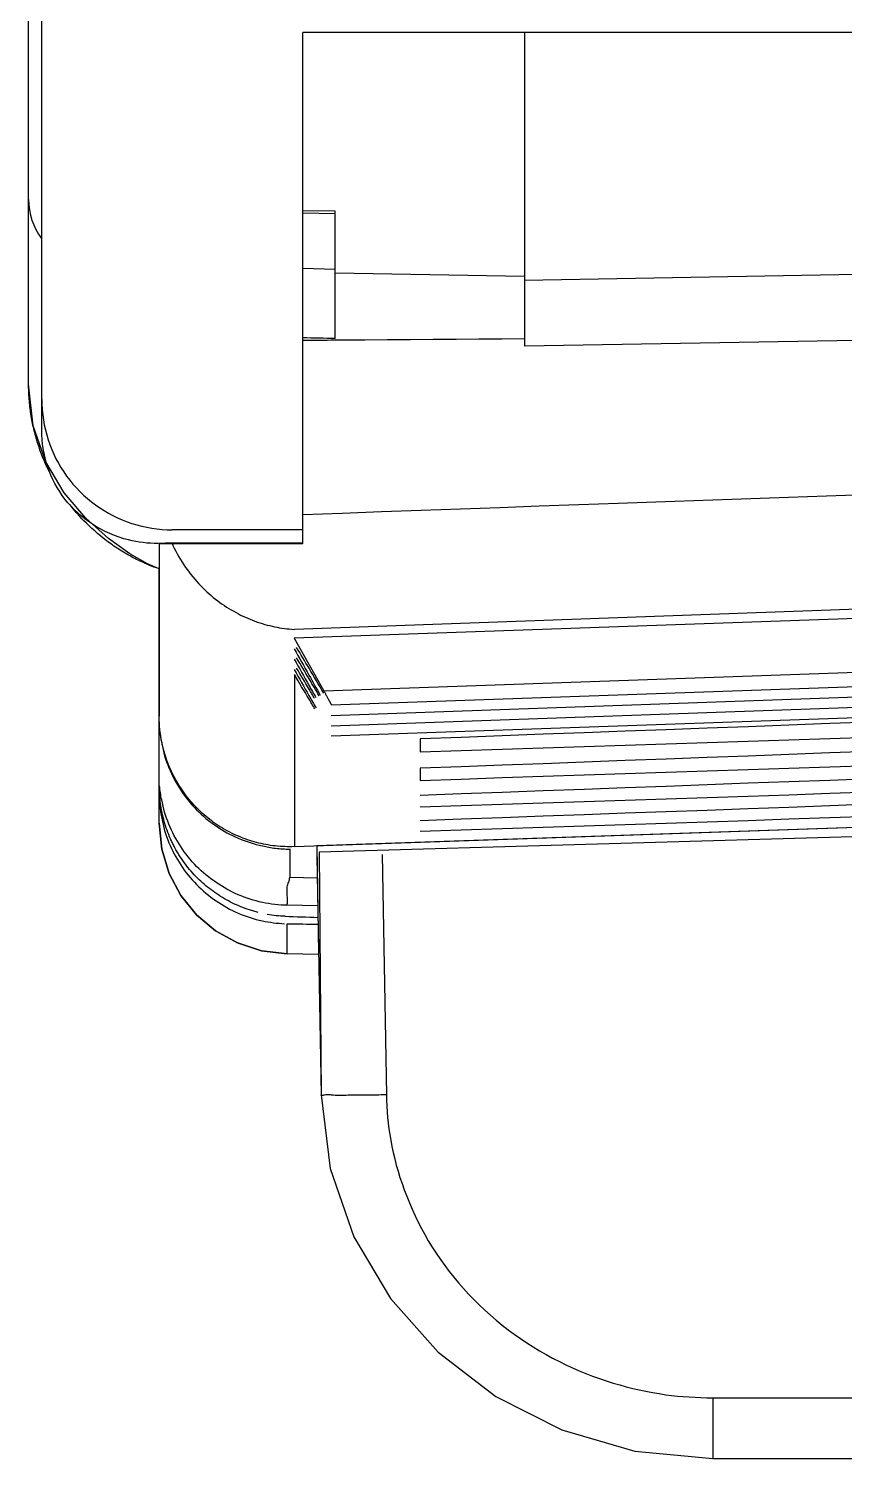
# Model space of a CAD drawing. Header units: metres. Extents: x 0 to 3575, y 0 to 842.
# Drawn here: x 2444.77 to 2458.94, y 497.87 to 522.71 of the extents above; entities that cross this region are included whole.
import ezdxf

# ---------------------------------------------------------------- set-up
doc = ezdxf.new("R2010")
doc.units = ezdxf.units.M
doc.layers.add('SCHEMATICS', color=7, linetype='Continuous')

msp = doc.modelspace()

# ---------------------------------------------------------------- linework, layer by layer
at = {"layer": 'SCHEMATICS', "color": 7}
for p, q in [((2444.995, 515.731), (2444.995, 738.034)), ((2444.766, 516.53), (2444.766, 737.092)), ((2444.766, 516.53), (2444.766, 737.092)), ((2468.352, 522.639), (2449.529, 522.639)), ((2449.529, 513.762), (2449.529, 522.639)), ((2453.384, 522.639), (2453.384, 517.19)), ((2450.094, 519.536), (2449.529, 519.545)), ((2450.094, 519.49), (2449.529, 519.5)), ((2450.094, 517.323), (2450.094, 519.536)), ((2450.094, 518.526), (2449.533, 518.538)), ((2467.784, 518.583), (2453.384, 518.335)), ((2453.384, 518.404), (2450.094, 518.46)), ((2467.784, 517.437), (2453.384, 517.19)), ((2447.262, 513.775), (2447.011, 513.762)), ((2447.028, 513.762), (2449.529, 513.762)), ((2447.034, 513.762), (2447.034, 510.765)), ((2449.529, 514), (2447.262, 514)), ((2447.262, 513.775), (2449.529, 513.775)), ((2447.034, 508.904), (2447.034, 513.321)), ((2468.655, 512.79), (2449.38, 512.116)), ((2449.38, 512.116), (2449.894, 511.202)), ((2449.894, 511.202), (2468.122, 511.842)), ((2450.024, 510.96), (2467.988, 511.585)), ((2449.383, 511.487), (2449.383, 508.495)), ((2450.024, 510.776), (2467.988, 511.406)), ((2450.024, 510.597), (2467.988, 511.225)), ((2450.024, 510.421), (2467.988, 511.047)), ((2451.57, 510.366), (2451.57, 510.142)), ((2451.57, 509.857), (2451.57, 509.646)), ((2449.383, 508.495), (2468.123, 509.14)), ((2467.439, 509.116), (2449.771, 508.508)), ((2467.396, 508.899), (2449.813, 508.401)), ((2449.302, 508.457), (2449.302, 507.962)), ((2449.771, 508.508), (2449.801, 506.647)), ((2449.772, 508.324), (2449.849, 504.183)), ((2449.813, 508.401), (2449.849, 504.183)), ((2450.906, 508.36), (2450.983, 504.183)), ((2449.781, 507.95), (2449.302, 507.962)), ((2449.79, 507.468), (2449.261, 507.476)), ((2449.261, 506.635), (2449.261, 507.157)), ((2449.804, 506.621), (2449.261, 506.635)), ((2449.804, 506.621), (2449.261, 506.635)), ((2449.801, 506.647), (2449.804, 506.621)), ((2456.652, 498.92), (2460.552, 498.92)), ((2456.652, 498.92), (2456.652, 497.866)), ((2456.652, 497.866), (2460.552, 497.866)), ((2456.652, 497.866), (2460.552, 497.866))]:
    msp.add_line(p, q, dxfattribs=at)
for points in [[(2444.766, 519.738), (2444.77, 519.648), (2444.781, 519.558), (2444.799, 519.47), (2444.824, 519.383), (2444.856, 519.298), (2444.894, 519.216), (2444.94, 519.138), (2444.992, 519.063)], [(2450.094, 517.323), (2450.024, 517.325), (2449.954, 517.326), (2449.883, 517.328), (2449.813, 517.329), (2449.742, 517.331), (2449.671, 517.332), (2449.6, 517.334), (2449.529, 517.335)], [(2450.094, 517.294), (2450.024, 517.293), (2449.954, 517.291), (2449.883, 517.29), (2449.813, 517.29), (2449.742, 517.289), (2449.671, 517.288), (2449.6, 517.288), (2449.529, 517.288)], [(2450.208, 517.294), (2450.195, 517.294), (2450.181, 517.294), (2450.167, 517.294), (2450.153, 517.294), (2450.139, 517.294), (2450.124, 517.294), (2450.109, 517.294), (2450.094, 517.294)], [(2453.384, 517.316), (2452.987, 517.314), (2452.59, 517.312), (2452.193, 517.309), (2451.796, 517.307), (2451.399, 517.304), (2451.002, 517.3), (2450.605, 517.297), (2450.208, 517.294)], [(2447.034, 513.321), (2446.831, 513.408), (2446.524, 513.584), (2446.153, 513.848), (2445.759, 514.201), (2445.383, 514.645), (2445.065, 515.181), (2444.846, 515.809), (2444.766, 516.53)], [(2444.777, 516.268), (2444.775, 516.301), (2444.773, 516.334), (2444.771, 516.366), (2444.769, 516.399), (2444.768, 516.432), (2444.767, 516.465), (2444.766, 516.498), (2444.766, 516.53)], [(2444.806, 516.011), (2444.801, 516.042), (2444.797, 516.074), (2444.793, 516.105), (2444.79, 516.137), (2444.786, 516.17), (2444.783, 516.202), (2444.78, 516.235), (2444.777, 516.268)], [(2444.995, 516.266), (2444.997, 516.177), (2445.002, 516.088), (2445.011, 516), (2445.023, 515.912), (2445.039, 515.824), (2445.058, 515.737), (2445.081, 515.651), (2445.107, 515.565)], [(2444.856, 515.753), (2444.849, 515.784), (2444.842, 515.815), (2444.836, 515.847), (2444.83, 515.879), (2444.823, 515.911), (2444.818, 515.944), (2444.812, 515.977), (2444.806, 516.011)], [(2444.927, 515.499), (2444.917, 515.531), (2444.908, 515.562), (2444.898, 515.594), (2444.889, 515.626), (2444.881, 515.657), (2444.872, 515.689), (2444.864, 515.721), (2444.856, 515.753)], [(2445.124, 515.013), (2445.095, 515.072), (2445.068, 515.132), (2445.041, 515.192), (2445.016, 515.253), (2444.992, 515.313), (2444.969, 515.375), (2444.948, 515.437), (2444.927, 515.499)], [(2445.097, 515.099), (2445.073, 515.175), (2445.052, 515.253), (2445.035, 515.332), (2445.021, 515.411), (2445.009, 515.491), (2445.001, 515.571), (2444.997, 515.651), (2444.995, 515.731)], [(2445.107, 515.565), (2445.135, 515.481), (2445.167, 515.398), (2445.202, 515.316), (2445.241, 515.236), (2445.283, 515.158), (2445.328, 515.081), (2445.376, 515.007), (2445.427, 514.934)], [(2445.398, 514.534), (2445.351, 514.598), (2445.306, 514.665), (2445.264, 514.733), (2445.224, 514.803), (2445.188, 514.875), (2445.154, 514.948), (2445.124, 515.023), (2445.097, 515.099)], [(2445.427, 514.934), (2445.48, 514.863), (2445.537, 514.794), (2445.596, 514.728), (2445.658, 514.664), (2445.722, 514.602), (2445.789, 514.543), (2445.858, 514.487), (2445.928, 514.433)], [(2445.874, 514.097), (2445.808, 514.142), (2445.743, 514.191), (2445.68, 514.242), (2445.619, 514.296), (2445.56, 514.352), (2445.503, 514.41), (2445.449, 514.471), (2445.398, 514.534)], [(2462.905, 514.738), (2461.918, 514.703), (2460.931, 514.667), (2459.944, 514.632), (2458.957, 514.597), (2457.969, 514.563), (2456.982, 514.528), (2455.995, 514.493), (2455.008, 514.459)], [(2445.725, 514.159), (2445.693, 514.193), (2445.662, 514.227), (2445.631, 514.262), (2445.601, 514.297), (2445.571, 514.332), (2445.541, 514.367), (2445.512, 514.403), (2445.483, 514.438)], [(2445.928, 514.433), (2446.002, 514.382), (2446.077, 514.334), (2446.154, 514.289), (2446.232, 514.247), (2446.312, 514.208), (2446.394, 514.173), (2446.477, 514.14), (2446.562, 514.111)], [(2455.008, 514.459), (2454.324, 514.434), (2453.639, 514.409), (2452.954, 514.385), (2452.269, 514.36), (2451.584, 514.335), (2450.899, 514.31), (2450.214, 514.286), (2449.529, 514.261)], [(2446.116, 513.813), (2446.064, 513.854), (2446.014, 513.896), (2445.963, 513.937), (2445.914, 513.98), (2445.866, 514.023), (2445.818, 514.067), (2445.771, 514.113), (2445.725, 514.159)], [(2446.504, 513.824), (2446.421, 513.846), (2446.338, 513.872), (2446.257, 513.902), (2446.177, 513.934), (2446.099, 513.97), (2446.022, 514.009), (2445.947, 514.052), (2445.874, 514.097)], [(2446.562, 514.111), (2446.647, 514.085), (2446.733, 514.063), (2446.82, 514.044), (2446.908, 514.028), (2446.996, 514.016), (2447.085, 514.007), (2447.173, 514.002), (2447.262, 514)], [(2446.331, 513.664), (2446.304, 513.681), (2446.276, 513.699), (2446.249, 513.718), (2446.222, 513.737), (2446.195, 513.756), (2446.169, 513.775), (2446.142, 513.794), (2446.116, 513.813)], [(2447.011, 513.762), (2446.948, 513.763), (2446.884, 513.766), (2446.821, 513.771), (2446.757, 513.778), (2446.693, 513.786), (2446.63, 513.797), (2446.567, 513.81), (2446.504, 513.824)], [(2447.26, 513.762), (2447.262, 513.758), (2447.264, 513.753), (2447.265, 513.749), (2447.267, 513.746), (2447.269, 513.742), (2447.27, 513.738), (2447.272, 513.734), (2447.274, 513.73)], [(2446.556, 513.531), (2446.528, 513.547), (2446.499, 513.562), (2446.471, 513.578), (2446.443, 513.594), (2446.415, 513.611), (2446.387, 513.628), (2446.359, 513.646), (2446.331, 513.664)], [(2446.791, 513.416), (2446.761, 513.43), (2446.731, 513.443), (2446.702, 513.457), (2446.672, 513.471), (2446.643, 513.485), (2446.614, 513.5), (2446.585, 513.515), (2446.556, 513.531)], [(2447.274, 513.73), (2447.298, 513.68), (2447.323, 513.63), (2447.35, 513.582), (2447.377, 513.533), (2447.405, 513.486), (2447.434, 513.439), (2447.463, 513.393), (2447.494, 513.347)], [(2447.034, 513.321), (2447.004, 513.332), (2446.973, 513.343), (2446.943, 513.354), (2446.913, 513.365), (2446.882, 513.377), (2446.852, 513.39), (2446.821, 513.402), (2446.791, 513.416)], [(2447.494, 513.347), (2447.524, 513.304), (2447.555, 513.262), (2447.587, 513.221), (2447.619, 513.181), (2447.653, 513.141), (2447.687, 513.102), (2447.723, 513.064), (2447.759, 513.026)], [(2447.759, 513.026), (2447.793, 512.992), (2447.827, 512.958), (2447.863, 512.924), (2447.9, 512.891), (2447.937, 512.859), (2447.975, 512.827), (2448.013, 512.796), (2448.052, 512.765)], [(2448.052, 512.765), (2448.09, 512.737), (2448.129, 512.71), (2448.168, 512.684), (2448.207, 512.658), (2448.247, 512.633), (2448.288, 512.609), (2448.329, 512.585), (2448.37, 512.561)], [(2448.37, 512.561), (2448.41, 512.54), (2448.45, 512.519), (2448.491, 512.5), (2448.532, 512.481), (2448.573, 512.463), (2448.615, 512.445), (2448.657, 512.429), (2448.699, 512.413)], [(2462.23, 512.728), (2461.427, 512.699), (2460.625, 512.67), (2459.822, 512.642), (2459.019, 512.613), (2458.215, 512.584), (2457.412, 512.555), (2456.608, 512.526), (2455.804, 512.497)], [(2448.699, 512.413), (2448.741, 512.398), (2448.784, 512.383), (2448.826, 512.37), (2448.869, 512.357), (2448.912, 512.345), (2448.955, 512.335), (2448.998, 512.324), (2449.041, 512.315)], [(2449.041, 512.315), (2449.083, 512.307), (2449.125, 512.299), (2449.167, 512.292), (2449.21, 512.286), (2449.253, 512.281), (2449.296, 512.277), (2449.34, 512.273), (2449.383, 512.271)], [(2455.804, 512.497), (2455.002, 512.469), (2454.2, 512.44), (2453.397, 512.412), (2452.594, 512.384), (2451.791, 512.356), (2450.989, 512.328), (2450.186, 512.299), (2449.383, 512.271)], [(2449.38, 511.933), (2449.412, 511.875), (2449.444, 511.818), (2449.476, 511.761), (2449.508, 511.704), (2449.541, 511.647), (2449.573, 511.59), (2449.604, 511.533), (2449.636, 511.476)], [(2449.639, 511.595), (2449.612, 511.64), (2449.584, 511.685), (2449.557, 511.73), (2449.53, 511.775), (2449.503, 511.82), (2449.476, 511.866), (2449.449, 511.911), (2449.422, 511.957)], [(2449.639, 511.413), (2449.612, 511.459), (2449.584, 511.504), (2449.557, 511.549), (2449.53, 511.595), (2449.503, 511.64), (2449.476, 511.685), (2449.449, 511.731), (2449.422, 511.776)], [(2449.38, 511.753), (2449.412, 511.696), (2449.444, 511.639), (2449.476, 511.583), (2449.508, 511.526), (2449.541, 511.469), (2449.573, 511.413), (2449.604, 511.356), (2449.636, 511.299)], [(2449.38, 511.575), (2449.412, 511.517), (2449.444, 511.46), (2449.476, 511.403), (2449.508, 511.346), (2449.541, 511.29), (2449.573, 511.233), (2449.604, 511.177), (2449.636, 511.12)], [(2449.639, 511.232), (2449.612, 511.278), (2449.584, 511.324), (2449.557, 511.37), (2449.529, 511.416), (2449.502, 511.462), (2449.475, 511.507), (2449.449, 511.553), (2449.422, 511.599)], [(2449.894, 511.163), (2449.862, 511.217), (2449.83, 511.271), (2449.798, 511.325), (2449.766, 511.379), (2449.734, 511.433), (2449.702, 511.487), (2449.671, 511.541), (2449.639, 511.595)], [(2449.639, 511.059), (2449.607, 511.112), (2449.574, 511.166), (2449.542, 511.219), (2449.51, 511.272), (2449.479, 511.326), (2449.447, 511.379), (2449.415, 511.433), (2449.383, 511.487)], [(2449.636, 511.476), (2449.661, 511.432), (2449.685, 511.388), (2449.71, 511.345), (2449.735, 511.301), (2449.759, 511.258), (2449.784, 511.215), (2449.809, 511.171), (2449.833, 511.128)], [(2449.636, 511.299), (2449.651, 511.272), (2449.666, 511.245), (2449.681, 511.218), (2449.696, 511.191), (2449.712, 511.164), (2449.727, 511.138), (2449.742, 511.111), (2449.758, 511.085)], [(2449.815, 511.116), (2449.794, 511.153), (2449.772, 511.19), (2449.75, 511.227), (2449.728, 511.264), (2449.706, 511.301), (2449.683, 511.338), (2449.661, 511.376), (2449.639, 511.413)], [(2449.636, 511.12), (2449.652, 511.093), (2449.668, 511.066), (2449.683, 511.039), (2449.698, 511.012), (2449.713, 510.985), (2449.729, 510.959), (2449.744, 510.932), (2449.76, 510.906)], [(2449.736, 511.07), (2449.724, 511.09), (2449.712, 511.111), (2449.7, 511.131), (2449.688, 511.152), (2449.676, 511.172), (2449.664, 511.192), (2449.651, 511.212), (2449.639, 511.232)], [(2449.739, 510.889), (2449.726, 510.91), (2449.714, 510.931), (2449.701, 510.952), (2449.689, 510.974), (2449.676, 510.995), (2449.664, 511.016), (2449.651, 511.038), (2449.639, 511.059)], [(2449.894, 511.202), (2449.899, 511.192), (2449.905, 511.183), (2449.91, 511.173), (2449.916, 511.163), (2449.922, 511.154), (2449.927, 511.144), (2449.932, 511.134), (2449.937, 511.124)], [(2449.937, 511.124), (2449.942, 511.115), (2449.947, 511.107), (2449.951, 511.098), (2449.956, 511.09), (2449.96, 511.082), (2449.965, 511.074), (2449.969, 511.066), (2449.973, 511.059)], [(2449.973, 511.059), (2449.977, 511.052), (2449.981, 511.044), (2449.985, 511.037), (2449.988, 511.03), (2449.992, 511.023), (2449.995, 511.016), (2449.999, 511.01), (2450.002, 511.004)], [(2450.002, 511.004), (2450.004, 511.001), (2450.005, 510.997), (2450.007, 510.994), (2450.009, 510.99), (2450.011, 510.987), (2450.013, 510.982), (2450.016, 510.978), (2450.018, 510.973)], [(2450.018, 510.973), (2450.02, 510.97), (2450.021, 510.968), (2450.023, 510.966), (2450.024, 510.964), (2450.025, 510.962), (2450.025, 510.961), (2450.025, 510.96), (2450.024, 510.96)], [(2462.963, 510.792), (2462.25, 510.766), (2461.538, 510.739), (2460.826, 510.713), (2460.113, 510.686), (2459.401, 510.66), (2458.689, 510.633), (2457.977, 510.606), (2457.265, 510.579)], [(2447.058, 510.433), (2447.053, 510.469), (2447.049, 510.506), (2447.045, 510.542), (2447.042, 510.579), (2447.04, 510.616), (2447.038, 510.652), (2447.037, 510.689), (2447.036, 510.726)], [(2457.265, 510.579), (2456.554, 510.553), (2455.842, 510.527), (2455.13, 510.501), (2454.418, 510.474), (2453.706, 510.447), (2452.994, 510.42), (2452.282, 510.393), (2451.57, 510.366)], [(2447.045, 510.504), (2447.048, 510.477), (2447.052, 510.45), (2447.055, 510.423), (2447.059, 510.395), (2447.064, 510.368), (2447.069, 510.342), (2447.074, 510.315), (2447.079, 510.289)], [(2447.088, 510.272), (2447.084, 510.291), (2447.08, 510.311), (2447.076, 510.331), (2447.072, 510.352), (2447.068, 510.372), (2447.065, 510.393), (2447.061, 510.413), (2447.058, 510.433)], [(2447.079, 510.289), (2447.09, 510.234), (2447.102, 510.18), (2447.115, 510.127), (2447.13, 510.074), (2447.146, 510.022), (2447.164, 509.97), (2447.183, 509.918), (2447.203, 509.867)], [(2451.57, 510.142), (2452.282, 510.165), (2452.994, 510.189), (2453.706, 510.212), (2454.418, 510.235), (2455.13, 510.258), (2455.842, 510.281), (2456.554, 510.304), (2457.265, 510.327)], [(2457.265, 510.327), (2457.977, 510.35), (2458.689, 510.374), (2459.401, 510.397), (2460.113, 510.42), (2460.826, 510.444), (2461.538, 510.467), (2462.25, 510.491), (2462.963, 510.515)], [(2462.963, 510.282), (2462.25, 510.255), (2461.538, 510.229), (2460.826, 510.202), (2460.113, 510.176), (2459.401, 510.149), (2458.689, 510.123), (2457.977, 510.096), (2457.265, 510.07)], [(2447.132, 510.108), (2447.126, 510.129), (2447.119, 510.149), (2447.114, 510.17), (2447.108, 510.191), (2447.103, 510.211), (2447.098, 510.231), (2447.093, 510.252), (2447.088, 510.272)], [(2447.25, 509.803), (2447.232, 509.84), (2447.215, 509.877), (2447.199, 509.915), (2447.184, 509.953), (2447.169, 509.991), (2447.156, 510.03), (2447.143, 510.069), (2447.132, 510.108)], [(2457.265, 510.07), (2456.554, 510.043), (2455.842, 510.017), (2455.13, 509.99), (2454.418, 509.964), (2453.706, 509.937), (2452.994, 509.911), (2452.282, 509.884), (2451.57, 509.857)], [(2447.203, 509.867), (2447.225, 509.816), (2447.248, 509.766), (2447.272, 509.716), (2447.297, 509.666), (2447.324, 509.617), (2447.351, 509.57), (2447.38, 509.523), (2447.41, 509.477)], [(2447.411, 509.515), (2447.388, 509.549), (2447.366, 509.584), (2447.345, 509.619), (2447.324, 509.655), (2447.304, 509.691), (2447.285, 509.728), (2447.267, 509.765), (2447.25, 509.803)], [(2451.57, 509.646), (2452.282, 509.67), (2452.994, 509.694), (2453.706, 509.717), (2454.418, 509.741), (2455.13, 509.764), (2455.842, 509.788), (2456.554, 509.811), (2457.265, 509.835)], [(2457.265, 509.835), (2457.977, 509.859), (2458.689, 509.883), (2459.401, 509.907), (2460.113, 509.93), (2460.826, 509.954), (2461.538, 509.977), (2462.25, 510.001), (2462.963, 510.024)], [(2462.963, 509.806), (2462.25, 509.78), (2461.538, 509.753), (2460.826, 509.727), (2460.113, 509.7), (2459.401, 509.674), (2458.689, 509.647), (2457.977, 509.621), (2457.265, 509.596)], [(2447.079, 509.308), (2447.072, 509.338), (2447.066, 509.369), (2447.061, 509.4), (2447.057, 509.431), (2447.053, 509.462), (2447.049, 509.493), (2447.046, 509.524), (2447.043, 509.554)], [(2457.265, 509.596), (2456.554, 509.57), (2455.842, 509.543), (2455.13, 509.516), (2454.418, 509.49), (2453.706, 509.463), (2452.994, 509.437), (2452.282, 509.412), (2451.57, 509.386)], [(2457.265, 509.375), (2457.977, 509.398), (2458.689, 509.422), (2459.401, 509.445), (2460.113, 509.469), (2460.826, 509.492), (2461.538, 509.516), (2462.25, 509.541), (2462.963, 509.565)], [(2447.034, 509.425), (2447.034, 509.398), (2447.035, 509.37), (2447.036, 509.342), (2447.037, 509.314), (2447.039, 509.286), (2447.041, 509.258), (2447.043, 509.231), (2447.045, 509.203)], [(2447.055, 509.243), (2447.053, 509.262), (2447.052, 509.281), (2447.05, 509.3), (2447.048, 509.319), (2447.046, 509.339), (2447.044, 509.359), (2447.042, 509.378), (2447.04, 509.398)], [(2447.203, 508.884), (2447.183, 508.936), (2447.164, 508.988), (2447.146, 509.041), (2447.13, 509.093), (2447.115, 509.147), (2447.102, 509.2), (2447.09, 509.254), (2447.079, 509.308)], [(2447.41, 509.477), (2447.44, 509.432), (2447.471, 509.387), (2447.504, 509.343), (2447.538, 509.3), (2447.573, 509.258), (2447.609, 509.217), (2447.646, 509.176), (2447.683, 509.137)], [(2447.612, 509.249), (2447.585, 509.28), (2447.558, 509.312), (2447.532, 509.345), (2447.506, 509.378), (2447.481, 509.412), (2447.457, 509.446), (2447.434, 509.48), (2447.411, 509.515)], [(2451.57, 509.188), (2452.282, 509.212), (2452.994, 509.235), (2453.706, 509.259), (2454.418, 509.282), (2455.13, 509.305), (2455.842, 509.328), (2456.554, 509.352), (2457.265, 509.375)], [(2462.963, 509.362), (2462.25, 509.336), (2461.538, 509.31), (2460.826, 509.283), (2460.113, 509.257), (2459.401, 509.231), (2458.689, 509.204), (2457.977, 509.178), (2457.265, 509.151)], [(2447.045, 509.203), (2447.048, 509.176), (2447.052, 509.15), (2447.055, 509.123), (2447.059, 509.096), (2447.064, 509.069), (2447.069, 509.043), (2447.074, 509.016), (2447.079, 508.99)], [(2447.124, 508.93), (2447.113, 508.969), (2447.102, 509.007), (2447.093, 509.046), (2447.084, 509.085), (2447.075, 509.125), (2447.068, 509.164), (2447.061, 509.203), (2447.055, 509.243)], [(2447.85, 509.02), (2447.818, 509.047), (2447.787, 509.074), (2447.757, 509.102), (2447.727, 509.13), (2447.698, 509.158), (2447.669, 509.188), (2447.64, 509.218), (2447.612, 509.249)], [(2447.683, 509.137), (2447.723, 509.098), (2447.763, 509.06), (2447.805, 509.023), (2447.847, 508.987), (2447.89, 508.952), (2447.934, 508.918), (2447.978, 508.886), (2448.023, 508.855)], [(2457.265, 509.151), (2456.554, 509.126), (2455.842, 509.1), (2455.13, 509.075), (2454.418, 509.049), (2453.706, 509.023), (2452.994, 508.997), (2452.282, 508.971), (2451.57, 508.944)], [(2457.265, 508.952), (2457.977, 508.976), (2458.689, 509), (2459.401, 509.024), (2460.113, 509.048), (2460.826, 509.072), (2461.538, 509.096), (2462.25, 509.12), (2462.963, 509.143)], [(2449.261, 506.635), (2448.811, 506.687), (2448.393, 506.822), (2448.014, 507.034), (2447.685, 507.311), (2447.413, 507.646), (2447.209, 508.029), (2447.079, 508.451), (2447.034, 508.904)], [(2447.034, 508.904), (2447.079, 508.451), (2447.209, 508.029), (2447.413, 507.646), (2447.685, 507.311), (2448.014, 507.034), (2448.393, 506.822), (2448.811, 506.687), (2449.261, 506.635)], [(2447.079, 508.99), (2447.09, 508.935), (2447.102, 508.881), (2447.115, 508.827), (2447.13, 508.774), (2447.146, 508.721), (2447.164, 508.669), (2447.183, 508.616), (2447.203, 508.564)], [(2447.231, 508.632), (2447.215, 508.668), (2447.2, 508.705), (2447.185, 508.742), (2447.172, 508.78), (2447.159, 508.817), (2447.146, 508.854), (2447.135, 508.892), (2447.124, 508.93)], [(2447.41, 508.496), (2447.38, 508.542), (2447.351, 508.59), (2447.324, 508.637), (2447.297, 508.686), (2447.272, 508.735), (2447.248, 508.784), (2447.225, 508.834), (2447.203, 508.884)], [(2448.119, 508.826), (2448.084, 508.848), (2448.049, 508.87), (2448.014, 508.894), (2447.98, 508.917), (2447.947, 508.942), (2447.914, 508.967), (2447.882, 508.993), (2447.85, 509.02)], [(2448.023, 508.855), (2448.069, 508.823), (2448.115, 508.793), (2448.162, 508.764), (2448.209, 508.737), (2448.258, 508.711), (2448.307, 508.687), (2448.357, 508.664), (2448.407, 508.643)], [(2448.414, 508.675), (2448.376, 508.691), (2448.338, 508.708), (2448.301, 508.726), (2448.264, 508.745), (2448.227, 508.764), (2448.191, 508.784), (2448.155, 508.805), (2448.119, 508.826)], [(2451.57, 508.763), (2452.282, 508.786), (2452.994, 508.809), (2453.706, 508.833), (2454.418, 508.857), (2455.13, 508.881), (2455.842, 508.905), (2456.554, 508.928), (2457.265, 508.952)], [(2447.203, 508.564), (2447.225, 508.514), (2447.248, 508.465), (2447.272, 508.416), (2447.297, 508.367), (2447.324, 508.318), (2447.351, 508.271), (2447.38, 508.224), (2447.41, 508.177)], [(2447.3, 508.49), (2447.291, 508.507), (2447.281, 508.524), (2447.272, 508.542), (2447.264, 508.56), (2447.255, 508.579), (2447.247, 508.597), (2447.239, 508.614), (2447.231, 508.632)], [(2448.407, 508.643), (2448.458, 508.622), (2448.51, 508.602), (2448.562, 508.584), (2448.614, 508.566), (2448.666, 508.549), (2448.719, 508.534), (2448.773, 508.52), (2448.827, 508.508)], [(2448.727, 508.569), (2448.687, 508.579), (2448.647, 508.59), (2448.608, 508.602), (2448.568, 508.615), (2448.529, 508.629), (2448.491, 508.644), (2448.452, 508.659), (2448.414, 508.675)], [(2449.052, 508.507), (2449.011, 508.512), (2448.969, 508.518), (2448.928, 508.524), (2448.887, 508.532), (2448.847, 508.54), (2448.807, 508.548), (2448.767, 508.558), (2448.727, 508.569)], [(2447.379, 508.353), (2447.368, 508.37), (2447.357, 508.386), (2447.347, 508.403), (2447.337, 508.42), (2447.327, 508.437), (2447.318, 508.454), (2447.309, 508.472), (2447.3, 508.49)], [(2447.564, 508.097), (2447.539, 508.127), (2447.514, 508.158), (2447.49, 508.19), (2447.466, 508.222), (2447.443, 508.254), (2447.421, 508.287), (2447.4, 508.32), (2447.379, 508.353)], [(2447.683, 508.152), (2447.646, 508.192), (2447.609, 508.234), (2447.573, 508.276), (2447.538, 508.319), (2447.504, 508.362), (2447.471, 508.406), (2447.44, 508.451), (2447.41, 508.496)], [(2448.827, 508.508), (2448.856, 508.502), (2448.885, 508.495), (2448.913, 508.49), (2448.942, 508.485), (2448.97, 508.48), (2448.999, 508.475), (2449.027, 508.471), (2449.055, 508.467)], [(2449.383, 508.495), (2449.341, 508.494), (2449.299, 508.493), (2449.258, 508.494), (2449.216, 508.495), (2449.175, 508.497), (2449.134, 508.499), (2449.093, 508.503), (2449.052, 508.507)], [(2449.055, 508.467), (2449.086, 508.464), (2449.117, 508.461), (2449.148, 508.459), (2449.179, 508.457), (2449.21, 508.455), (2449.24, 508.453), (2449.271, 508.453), (2449.302, 508.452)], [(2447.41, 508.177), (2447.44, 508.131), (2447.471, 508.086), (2447.504, 508.042), (2447.538, 507.999), (2447.573, 507.957), (2447.609, 507.916), (2447.646, 507.876), (2447.683, 507.838)], [(2447.786, 507.867), (2447.757, 507.894), (2447.728, 507.921), (2447.699, 507.949), (2447.671, 507.978), (2447.644, 508.007), (2447.617, 508.037), (2447.59, 508.067), (2447.564, 508.097)], [(2448.023, 507.873), (2447.978, 507.905), (2447.934, 507.937), (2447.89, 507.97), (2447.847, 508.005), (2447.805, 508.04), (2447.763, 508.076), (2447.723, 508.114), (2447.683, 508.152)], [(2447.683, 507.838), (2447.723, 507.799), (2447.763, 507.76), (2447.805, 507.723), (2447.847, 507.687), (2447.89, 507.652), (2447.934, 507.617), (2447.978, 507.584), (2448.023, 507.552)], [(2448.036, 507.674), (2448.003, 507.696), (2447.971, 507.719), (2447.939, 507.742), (2447.908, 507.766), (2447.877, 507.79), (2447.846, 507.815), (2447.816, 507.841), (2447.786, 507.867)], [(2448.407, 507.66), (2448.357, 507.682), (2448.307, 507.706), (2448.258, 507.731), (2448.209, 507.757), (2448.162, 507.784), (2448.115, 507.813), (2448.069, 507.842), (2448.023, 507.873)], [(2449.261, 507.638), (2449.261, 507.658), (2449.26, 507.678), (2449.259, 507.699), (2449.258, 507.719), (2449.258, 507.74), (2449.258, 507.76), (2449.259, 507.779), (2449.261, 507.798)], [(2449.261, 507.798), (2449.266, 507.819), (2449.272, 507.84), (2449.278, 507.86), (2449.285, 507.88), (2449.292, 507.9), (2449.297, 507.92), (2449.301, 507.941), (2449.302, 507.962)], [(2448.023, 507.552), (2448.069, 507.522), (2448.115, 507.493), (2448.162, 507.464), (2448.209, 507.437), (2448.258, 507.411), (2448.307, 507.385), (2448.357, 507.361), (2448.407, 507.339)], [(2448.308, 507.515), (2448.273, 507.533), (2448.238, 507.551), (2448.204, 507.57), (2448.17, 507.589), (2448.136, 507.609), (2448.102, 507.63), (2448.069, 507.651), (2448.036, 507.674)], [(2448.827, 507.526), (2448.773, 507.538), (2448.719, 507.551), (2448.666, 507.566), (2448.614, 507.582), (2448.562, 507.599), (2448.51, 507.618), (2448.458, 507.638), (2448.407, 507.66)], [(2449.261, 507.476), (2449.261, 507.496), (2449.262, 507.516), (2449.262, 507.536), (2449.263, 507.556), (2449.263, 507.576), (2449.263, 507.596), (2449.262, 507.617), (2449.261, 507.638)], [(2448.603, 507.397), (2448.565, 507.41), (2448.528, 507.423), (2448.49, 507.437), (2448.453, 507.452), (2448.417, 507.466), (2448.38, 507.482), (2448.344, 507.498), (2448.308, 507.515)], [(2448.407, 507.339), (2448.458, 507.318), (2448.51, 507.298), (2448.562, 507.28), (2448.614, 507.263), (2448.666, 507.247), (2448.719, 507.232), (2448.773, 507.219), (2448.827, 507.207)], [(2448.756, 507.353), (2448.736, 507.358), (2448.717, 507.363), (2448.697, 507.369), (2448.678, 507.375), (2448.659, 507.38), (2448.64, 507.386), (2448.622, 507.392), (2448.603, 507.397)], [(2449.261, 507.476), (2449.207, 507.477), (2449.153, 507.48), (2449.098, 507.484), (2449.043, 507.49), (2448.989, 507.497), (2448.935, 507.505), (2448.881, 507.515), (2448.827, 507.526)], [(2449.223, 507.287), (2449.184, 507.288), (2449.145, 507.29), (2449.106, 507.293), (2449.067, 507.296), (2449.028, 507.3), (2448.989, 507.305), (2448.949, 507.311), (2448.91, 507.318)], [(2448.827, 507.207), (2448.875, 507.197), (2448.923, 507.188), (2448.971, 507.181), (2449.019, 507.174), (2449.068, 507.168), (2449.117, 507.164), (2449.166, 507.16), (2449.214, 507.157)], [(2449.223, 507.287), (2449.294, 507.284), (2449.365, 507.281), (2449.436, 507.278), (2449.507, 507.276), (2449.578, 507.274), (2449.65, 507.271), (2449.721, 507.269), (2449.793, 507.267)], [(2449.261, 507.157), (2449.328, 507.155), (2449.395, 507.154), (2449.462, 507.153), (2449.529, 507.152), (2449.596, 507.151), (2449.663, 507.15), (2449.73, 507.149), (2449.797, 507.147)], [(2449.849, 504.183), (2450.008, 502.905), (2450.417, 501.716), (2451.051, 500.643), (2451.883, 499.709), (2452.886, 498.94), (2454.033, 498.36), (2455.297, 497.993), (2456.652, 497.866)], [(2449.849, 504.183), (2450.008, 502.905), (2450.417, 501.716), (2451.051, 500.643), (2451.883, 499.709), (2452.886, 498.94), (2454.033, 498.36), (2455.297, 497.993), (2456.652, 497.866)], [(2449.906, 504.178), (2449.896, 504.175), (2449.886, 504.173), (2449.876, 504.172), (2449.867, 504.171), (2449.86, 504.172), (2449.854, 504.174), (2449.85, 504.177), (2449.849, 504.183)], [(2450.066, 504.176), (2450.048, 504.177), (2450.031, 504.179), (2450.013, 504.181), (2449.995, 504.183), (2449.976, 504.184), (2449.955, 504.183), (2449.932, 504.182), (2449.906, 504.178)], [(2450.316, 504.176), (2450.283, 504.174), (2450.25, 504.173), (2450.218, 504.172), (2450.185, 504.171), (2450.154, 504.171), (2450.124, 504.172), (2450.094, 504.174), (2450.066, 504.176)], [(2450.632, 504.178), (2450.593, 504.178), (2450.554, 504.178), (2450.514, 504.178), (2450.475, 504.178), (2450.436, 504.178), (2450.396, 504.177), (2450.356, 504.177), (2450.316, 504.176)], [(2450.983, 504.183), (2450.939, 504.182), (2450.894, 504.181), (2450.85, 504.18), (2450.806, 504.179), (2450.762, 504.179), (2450.718, 504.178), (2450.675, 504.178), (2450.632, 504.178)], [(2450.983, 504.183), (2450.985, 504.084), (2450.989, 503.986), (2450.996, 503.887), (2451.004, 503.789), (2451.015, 503.691), (2451.027, 503.593), (2451.042, 503.495), (2451.058, 503.397)], [(2451.058, 503.397), (2451.078, 503.288), (2451.101, 503.179), (2451.127, 503.07), (2451.155, 502.961), (2451.185, 502.854), (2451.218, 502.746), (2451.254, 502.64), (2451.292, 502.534)], [(2451.292, 502.534), (2451.335, 502.42), (2451.381, 502.306), (2451.429, 502.194), (2451.48, 502.082), (2451.534, 501.972), (2451.59, 501.862), (2451.649, 501.754), (2451.71, 501.647)], [(2451.71, 501.647), (2451.777, 501.538), (2451.847, 501.43), (2451.92, 501.324), (2451.995, 501.219), (2452.072, 501.116), (2452.152, 501.015), (2452.235, 500.915), (2452.32, 500.818)], [(2452.32, 500.818), (2452.409, 500.722), (2452.501, 500.627), (2452.595, 500.534), (2452.691, 500.443), (2452.79, 500.354), (2452.89, 500.267), (2452.993, 500.183), (2453.097, 500.101)], [(2453.097, 500.101), (2453.203, 500.023), (2453.31, 499.948), (2453.42, 499.875), (2453.53, 499.804), (2453.642, 499.736), (2453.756, 499.671), (2453.871, 499.608), (2453.988, 499.548)], [(2453.988, 499.548), (2454.101, 499.492), (2454.215, 499.439), (2454.33, 499.388), (2454.447, 499.34), (2454.565, 499.295), (2454.683, 499.252), (2454.803, 499.212), (2454.924, 499.175)], [(2454.924, 499.175), (2455.036, 499.142), (2455.149, 499.112), (2455.262, 499.083), (2455.376, 499.057), (2455.49, 499.032), (2455.605, 499.01), (2455.72, 498.991), (2455.835, 498.973)], [(2455.835, 498.973), (2455.936, 498.961), (2456.038, 498.95), (2456.14, 498.941), (2456.242, 498.934), (2456.344, 498.928), (2456.447, 498.924), (2456.549, 498.921), (2456.652, 498.92)]]:
    msp.add_lwpolyline(points, dxfattribs=at)

doc.saveas('drawing.dxf')
